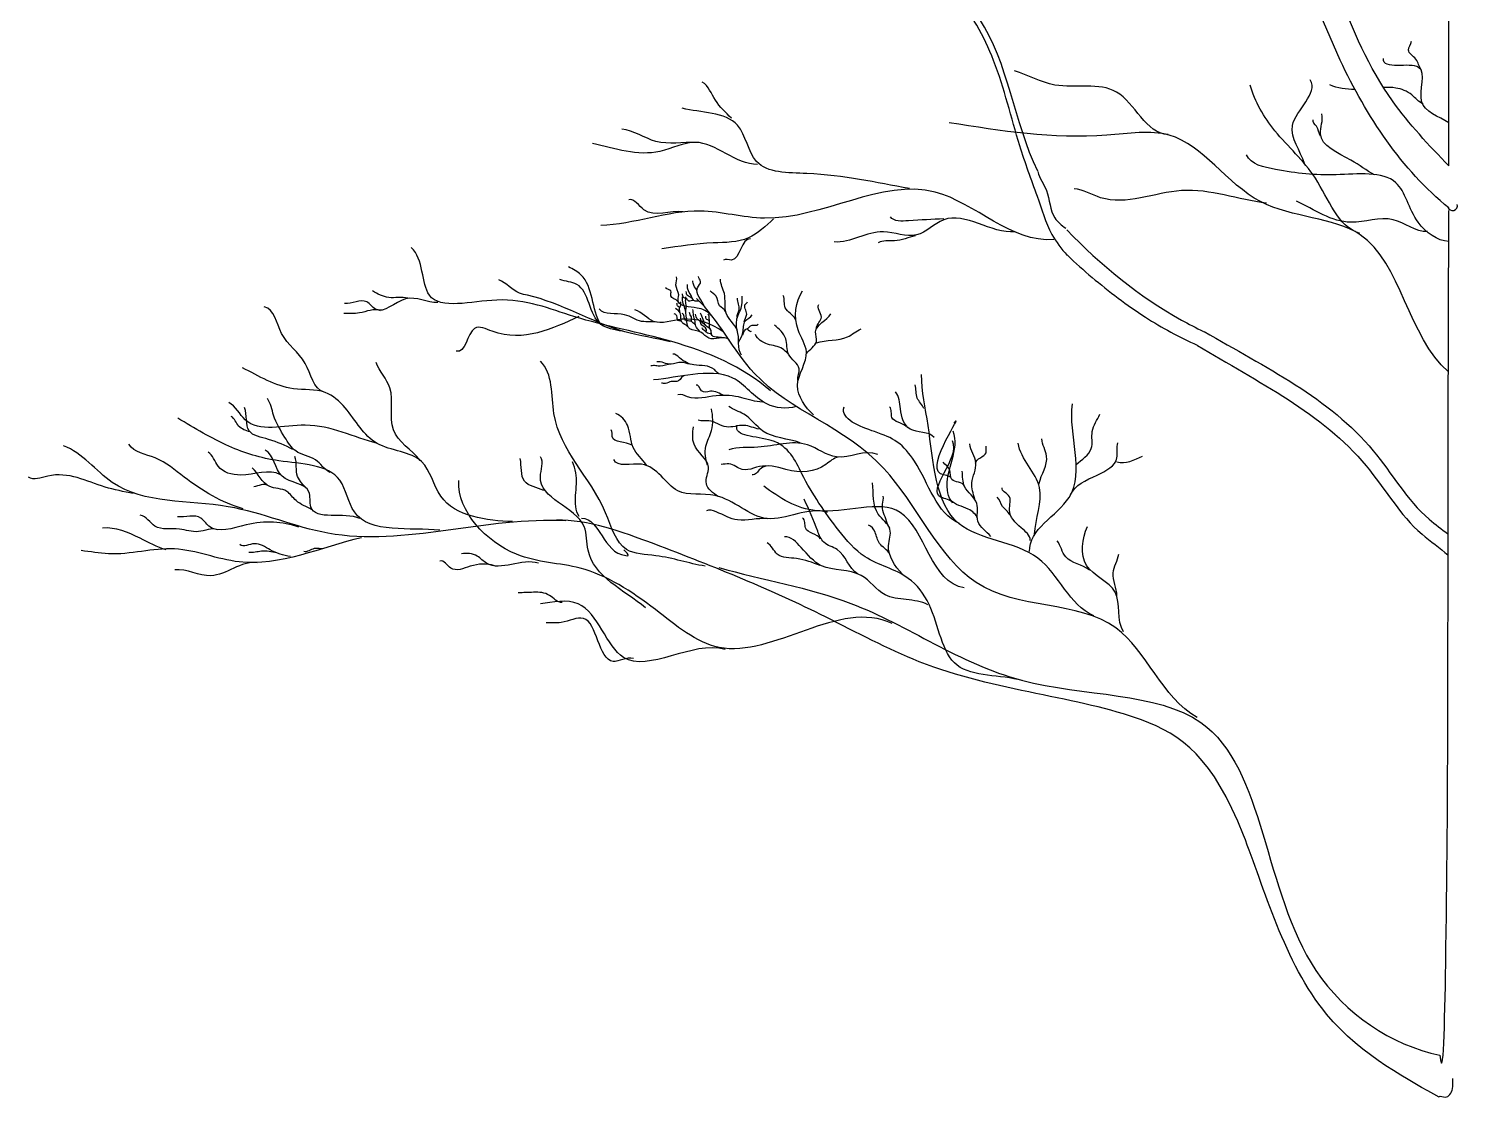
# Model space of a CAD drawing. Header units: millimetres. Extents: x 87938 to 265635, y 330093 to 434310.
# Drawn here: x 158425 to 161126, y 336238 to 338258 of the extents above; entities that cross this region are included whole.
import ezdxf

# ---------------------------------------------------------------- set-up
doc = ezdxf.new("R2010")
doc.units = ezdxf.units.MM

# ---------------------------------------------------------------- blocks, each defined once
blk = doc.blocks.new('A$C5F7D3421')
blk.add_arc((3859.9, 6994.7), 12.5, 197.6382, 14.2584)
for points, start_tangent, end_tangent in [([(2814.8, 7081.4), (2667.7, 7465.3), (2264.8, 7766.1), (1896.5, 8259.9), (1506.2, 8769.1), (1364.6, 8772.5), (1119.5, 8815.8)], (-0.44236, 0.896838), (-0.9714, 0.237451)), ([(3780.7, 7337.3), (3767.4, 7363.8), (3748.8, 7386.8), (3756.8, 7408.9)], (-0.538477, 0.84264), (0.210367, 0.977622)), ([(3143.1, 7173.5), (3012.9, 7280.9), (2857.6, 7298.6), (2755.5, 7334.1)], (-0.998528, 0.054236), (-0.961889, 0.273439)), ([(3486.8, 7100.6), (3456.6, 7196.6), (3501, 7311.9)], (-0.281011, 0.959705), (-0.543387, 0.839483)), ([(2042.3, 7215), (2001.8, 7260.6), (1968.8, 7306.2)], (-0.697518, 0.716568), (-0.855064, 0.518523)), ([(3626.5, 6924.3), (3514.3, 7063.5), (3412.3, 7183.3), (3350.1, 7298.6)], (-0.952464, 0.30465), (-0.255974, 0.966684)), ([(2491.2, 7037.5), (2232.5, 7075.5), (2105.7, 7105.9), (2057.5, 7197.2), (1918.1, 7240.3)], (-0.984615, 0.174737), (-0.967218, 0.253947)), ([(3527.6, 7170.1), (3517, 7194.6), (3508.5, 7210.5)], (-0.572336, 0.820019), (0.274972, 0.961452)), ([(3663.6, 7072.5), (3603.6, 7109.2), (3526.9, 7175.8), (3530.3, 7225.8)], (-0.884348, 0.466828), (-0.290388, 0.956909)), ([(1953.6, 7154.1), (1852.1, 7156.6), (1765.9, 7187.1)], (-0.9998, 0.019991), (-0.996767, 0.080346)), ([(2108.3, 7098.3), (1951, 7154.1), (1862.3, 7131.3), (1692.3, 7151.6)], (-1, 0), (-0.973337, 0.229381)), ([(2855.3, 6909), (2556.2, 7028.6), (2125.5, 6962.9), (1964, 6980.8), (1712.8, 6944.9)], (-0.996688, -0.081321), (-0.999688, -0.02498)), ([(3391.3, 7001.2), (3177.1, 7032.5), (2972.9, 7014.7), (2906.4, 7036.9)], (-0.993757, 0.111564), (-0.997633, 0.068768)), ([(1920.6, 6979.2), (1821.7, 6984.3), (1783.6, 7009.6)], (-0.99097, 0.134085), (-0.983468, -0.181083)), ([(3797, 6929.2), (3710.3, 6959.2), (3603.6, 6952.6), (3466.9, 7005.9)], (-0.998904, -0.046804), (-0.901604, 0.432563)), ([(2148.8, 6961.4), (2085.4, 6913.3), (1996.7, 6900.6), (1867.3, 6885.4)], (-0.752727, -0.658332), (-0.986634, -0.162954)), ([(2757.5, 6928.5), (2577.5, 6958.9), (2509, 6920.9), (2425.3, 6928.5), (2301, 6903.1)], (-0.996584, -0.082585), (-0.997929, 0.064326)), ([(2577.5, 6961.4), (2488.7, 6956.4), (2443, 6966.5)], (-0.998263, -0.058923), (-0.584942, 0.811075)), ([(2506.4, 6918.4), (2453.2, 6905.7), (2412.6, 6900.6)], (-0.988069, -0.154013), (-0.814926, -0.579565)), ([(2140.6, 6527.7), (1892.1, 6651.9), (1645.3, 6715.2), (1450.7, 6756.6), (1280.9, 6769), (1235.4, 6889)], (-0.746071, 0.665867), (-0.750353, 0.661038)), ([(2090.5, 6910.7), (2042.3, 6857.5), (2022, 6857.5)], (-0.990501, 0.137503), (-0.8443, -0.535871)), ([(1888.1, 6651.1), (1773.3, 6677), (1528.4, 6768.7), (1508.1, 6774.2), (1456.2, 6807.6)], (-0.968812, 0.247798), (-0.934538, 0.355864)), ([(1766.7, 6677.9), (1712.4, 6695.7), (1652.6, 6796.2), (1609.8, 6808.7)], (-0.972209, 0.234115), (-0.929646, 0.368455)), ([(1713.4, 6694.6), (1663.1, 6820.2), (1631.7, 6840)], (-0.536098, 0.844155), (-0.906773, 0.421619)), ([(1990.6, 6718.6), (1956.4, 6736.6), (1925, 6741.3), (1908.2, 6752.9), (1909.4, 6769.7), (1902.4, 6794.6), (1903.6, 6814.9)], (-0.630263, 0.776382), (-0.367252, 0.930121)), ([(1974.4, 6739.3), (1956.6, 6787.2), (1964.8, 6803.7), (1959.3, 6816)], (-0.263255, 0.964726), (-0.147681, 0.989035)), ([(2068.1, 6617.5), (2056.9, 6680.4), (2028.9, 6723.8), (2024.7, 6772.8), (2014.9, 6809.1)], (-0.618074, 0.78612), (0.046147, 0.998935)), ([(1226.6, 6761.3), (1178.5, 6763.1), (1137.8, 6779.8)], (-0.957867, 0.287211), (-0.85093, 0.525278)), ([(1907.6, 6752.9), (1889.6, 6767.4), (1889.6, 6779.6), (1876.3, 6787.7)], (-0.577917, 0.816095), (-0.600369, 0.799723)), ([(1947.7, 6755.3), (1934.9, 6754.3), (1928.9, 6760.3), (1921.6, 6763.4), (1918.8, 6772.2)], (-0.859661, 0.510865), (-0.347541, 0.937665)), ([(1944.8, 6758.8), (1936.4, 6765.1), (1928.9, 6772.4), (1928.5, 6778.1)], (-0.525036, 0.85108), (-0.396041, 0.918233)), ([(1962.5, 6752.4), (1951.2, 6754), (1940.8, 6767.8), (1932.4, 6784.1), (1931.4, 6795.6)], (-0.527109, 0.849798), (0, 1)), ([(1955.8, 6779.6), (1947.7, 6794.1), (1945.3, 6805.1)], (-0.411417, 0.911447), (0.133943, 0.990989)), ([(2027.4, 6727.7), (2012.5, 6742.5), (2003.6, 6766.3), (1988.8, 6779.9)], (-0.206738, 0.978396), (-0.573761, 0.819023)), ([(2249.2, 6467), (2208.9, 6541.1), (2231.4, 6626.5), (2210.5, 6681.3), (2221.8, 6779.6)], (-0.720406, 0.693553), (0.565264, 0.82491)), ([(1015.7, 6524.4), (968, 6597.2), (908.4, 6672.8), (864.8, 6739.3)], (-0.954759, 0.297382), (-0.976828, 0.214028)), ([(1158.1, 6729.8), (1104.5, 6724.3), (1065.6, 6722.4)], (-0.927189, 0.374593), (-0.999001, -0.044691)), ([(1302.6, 6750.2), (1221.1, 6759.4), (1145.2, 6733.5), (1123, 6752), (1067.4, 6748.3)], (-0.999073, -0.043055), (-0.990494, 0.137553)), ([(1911.3, 6737.1), (1905.4, 6744.2), (1904.5, 6749)], (-0.14411, 0.989562), (-0.939012, 0.343885)), ([(1912.5, 6725.7), (1911.3, 6736), (1914.8, 6743.9), (1914.5, 6751.9)], (-0.113778, 0.993506), (-0.132297, 0.99121)), ([(2036.5, 6656.6), (1985.5, 6660.6), (1965.4, 6675.4), (1937.9, 6684.1), (1926.5, 6731), (1919.1, 6764.5)], (-0.740351, 0.672221), (0.168805, 0.98565)), ([(1927.3, 6728), (1928.7, 6740.8), (1927, 6755), (1927.6, 6764.7)], (-0.076331, 0.997082), (-0.189299, 0.981919)), ([(2057.6, 6677.9), (2056.4, 6709.3), (2068.9, 6744.9), (2069.5, 6766.9)], (-0.256478, 0.96655), (0.042517, 0.999096)), ([(2057, 6713.5), (2061.8, 6731.9), (2057.6, 6761.5)], (-0.221647, 0.975127), (0.014283, 0.999898)), ([(2074.8, 6701.6), (2080.8, 6721.2), (2077.8, 6746.7), (2083.1, 6752.6)], (0.008404, 0.999965), (0.183461, 0.983027)), ([(2203.7, 6708.3), (2178.2, 6737.4), (2172.8, 6768.3)], (-0.39117, 0.920319), (-0.409088, 0.912495)), ([(2256.5, 6685.6), (2269.2, 6713.8), (2262.9, 6745.6)], (0.051597, 0.998668), (0.656029, 0.754736)), ([(1658, 6715), (1439.6, 6678), (1395.1, 6685.4), (1348.8, 6628.1)], (-0.912985, -0.407993), (-0.938236, 0.345996)), ([(1860.8, 6699.9), (1815.8, 6703), (1773, 6719.7), (1709.3, 6734.3)], (-0.950642, 0.310289), (-0.595941, 0.803028)), ([(2021.7, 6676.9), (1917.2, 6708.2), (1846.1, 6703), (1799.1, 6732.2)], (-0.819356, 0.573285), (-0.958529, 0.284995)), ([(1916.2, 6701.8), (1908.5, 6705.3), (1904.5, 6717.2), (1898.3, 6721.7)], (-0.042124, 0.999112), (-0.99094, 0.134307)), ([(1931.9, 6690.1), (1917.8, 6700.2), (1913.1, 6724.3), (1901, 6735)], (-0.631633, 0.775267), (-0.929935, 0.367725)), ([(1942.6, 6701.8), (1936.7, 6703.8), (1926.1, 6706.4), (1923, 6714.9), (1917.9, 6723.2)], (-0.244082, 0.969755), (-0.932598, 0.360917)), ([(1951.2, 6693.9), (1943.2, 6701.3), (1941.5, 6714.4), (1936.4, 6725.2)], (-0.328461, 0.944518), (-0.104062, 0.994571)), ([(1963.1, 6676.3), (1952.3, 6691), (1950.6, 6703), (1946.9, 6718.6), (1945.5, 6732.8)], (-0.423147, 0.906061), (-0.15365, 0.988125)), ([(1975.2, 6694.3), (1966.7, 6701.1), (1953.2, 6714.2), (1952, 6720.9)], (-0.639302, 0.768955), (-0.197254, 0.980352)), ([(1991.8, 6669.6), (1979.2, 6675.1), (1979.5, 6682.4), (1964.9, 6697.4), (1964.3, 6711.1)], (-0.29654, 0.955021), (-0.461753, 0.887008)), ([(2021.4, 6661.3), (1992.1, 6669.6), (1991.1, 6680.3), (1978, 6692.2), (1971.3, 6707.8), (1964.6, 6724)], (-0.95137, 0.308052), (-0.34488, 0.938647)), ([(1987.2, 6703.8), (1978.9, 6709.6), (1977.7, 6716.3)], (-0.363103, 0.931749), (-0.141068, 0.99)), ([(1990.2, 6681.5), (1987.5, 6698), (1986.6, 6709.9), (1983.2, 6720.9)], (-0.663949, 0.747778), (-0.832538, 0.553968)), ([(2060.6, 6650.6), (2071.3, 6674.9), (2077.2, 6704), (2095, 6719.4)], (0.451867, 0.892086), (0.554636, 0.832093)), ([(2231.9, 6621.9), (2256.5, 6651.9), (2254.7, 6676.5), (2292.9, 6722)], (0.53706, 0.843544), (0.503962, 0.863726)), ([(1978.9, 6675.7), (1971, 6682.7), (1968.2, 6687)], (-0.388538, 0.921433), (-0.729541, 0.683937)), ([(2070.7, 6669), (2081.9, 6683.8), (2093.2, 6678.5)], (0.591402, 0.806377), (0.514471, 0.857508)), ([(2080.8, 6684.4), (2094.4, 6693.3), (2109.8, 6695.7)], (0.979228, 0.202763), (0.418449, 0.90824)), ([(2184.6, 6621.9), (2171, 6633.7), (2133.7, 6645.6), (2102.7, 6670.1)], (-0.728088, 0.685483), (-0.365684, 0.930739)), ([(2210.1, 6554.6), (2212.8, 6583.7), (2186.4, 6620.1), (2179.2, 6659.2), (2150.9, 6693.8)], (-0.136242, 0.990676), (-0.754384, 0.656433)), ([(2256.5, 6649.2), (2334.7, 6663.8), (2369.3, 6683.8)], (0.953723, 0.300686), (0.930818, 0.365482)), ([(1258.2, 6352.5), (1190.4, 6429.8), (1181.3, 6535.3), (1146.9, 6599.4)], (-0.642125, 0.7666), (-0.33652, 0.941676)), ([(1976.1, 6085.9), (1851.9, 6112.3), (1777.9, 6128.2), (1725.1, 6220.6), (1595.1, 6470.5), (1560.7, 6602.5)], (-0.985874, 0.167491), (-0.727695, 0.685901)), ([(1890.4, 6594.8), (1862.8, 6589.7), (1852, 6591.2), (1839.3, 6590.9)], (-0.985205, 0.171381), (-0.99488, -0.101067)), ([(1938.4, 6595), (1915.9, 6599.6), (1889.9, 6595), (1854.1, 6601.3)], (-0.988976, 0.148074), (-0.995566, -0.094064)), ([(2015.1, 6569.6), (1999.5, 6581.4), (1948, 6593.2), (1911.5, 6611.4), (1894.9, 6620)], (-0.992867, 0.119231), (-0.954535, -0.298099)), ([(1490.9, 6198.3), (1309.7, 6262.5), (1261.5, 6349.6), (1149.2, 6395.4), (1068.9, 6484.8), (1018.4, 6523.8), (938.2, 6533), (809.7, 6585.7)], (-0.999262, 0.038414), (-0.902546, 0.430593)), ([(2205.2, 6488.3), (2131.2, 6495.1), (2045.9, 6560.1), (1945, 6569), (1846.3, 6555.6)], (-0.959606, -0.281347), (-0.995895, -0.090515)), ([(1925.2, 6566.3), (1908.9, 6553.2), (1890.8, 6551.3), (1876.3, 6546.6), (1865.8, 6546.9)], (-0.990089, 0.140441), (-0.995106, -0.098812)), ([(2955.6, 5961.2), (2814.8, 6106), (2616, 6193), (2538.1, 6440.8), (2521.5, 6569.1)], (-0.918792, 0.394742), (-0.014481, 0.999895)), ([(2120.3, 6499.2), (2068.4, 6510.6), (2003.8, 6515.6), (1931.7, 6513.1), (1907.6, 6518.1)], (-0.997983, 0.063482), (-0.939841, -0.341613)), ([(2023.7, 6515.9), (1989.3, 6526.7), (1966.8, 6528.3), (1953.9, 6542.2)], (-0.924758, 0.380555), (-0.752762, -0.658293)), ([(2553.5, 6410.3), (2492.6, 6431.6), (2468.2, 6482.3), (2456, 6525)], (-0.636787, 0.77104), (-0.680094, 0.733124)), ([(2527.1, 6483.4), (2510.9, 6509.8), (2505.8, 6543.3)], (-0.340643, 0.940193), (-0.23918, 0.970975)), ([(1150.1, 6395.1), (968, 6441.3), (816.6, 6455), (775.3, 6498.6)], (-0.968944, 0.247281), (-0.892497, 0.451054)), ([(937.2, 6380.2), (875.6, 6405.6), (826.7, 6427.1), (814.9, 6485.8)], (-0.901768, 0.432221), (-0.377547, 0.92599)), ([(1030.2, 6322.5), (994, 6353.8), (944.1, 6376.3), (916.7, 6410.5), (888.3, 6466.2), (872.6, 6508.3)], (-0.886565, 0.462604), (-0.600085, 0.799936)), ([(2216, 6396.8), (2121.5, 6426.6), (2073.6, 6469.2), (2036.1, 6488.6)], (-0.936054, 0.351857), (-0.776615, 0.629976)), ([(2617.4, 6193.5), (2503.6, 6350.8), (2460.5, 6398.7), (2403, 6425), (2326.4, 6487.3)], (-0.915533, 0.402242), (0.310533, 0.950563)), ([(2482.4, 6437.7), (2446.9, 6461), (2440.8, 6487.4)], (-0.664141, 0.747607), (-0.784417, 0.620233)), ([(2794.1, 6122.6), (2893.4, 6259.2), (2901.7, 6495.1)], (-0.070891, 0.997484), (0.13346, 0.991054)), ([(1307.1, 6176.6), (1092.1, 6222.6), (1055.2, 6302.4), (901.7, 6351.6), (775.8, 6388.4), (646.8, 6459)], (-0.993244, 0.116048), (-0.856165, 0.516703)), ([(828.6, 6424.2), (800.2, 6438.9), (781.7, 6463.3)], (-0.937962, 0.346738), (-0.88691, 0.461942)), ([(1828.2, 6340.4), (1794.7, 6385.5), (1780.5, 6441), (1750.8, 6470.6)], (-0.554859, 0.831944), (-0.948725, 0.316103)), ([(2112.5, 6431.7), (2073.6, 6440.8), (2029.7, 6436.9), (1985.7, 6452.4), (1958.5, 6453.7)], (-0.992682, 0.120761), (-0.960038, 0.279868)), ([(1981.8, 6340.4), (1977.9, 6388.1), (1992.1, 6428.1), (1992.1, 6482.2)], (-0.307462, 0.951561), (-0.207817, 0.978168)), ([(2596.7, 6305.9), (2569.3, 6319.1), (2603.3, 6446.8)], (-0.266923, 0.963718), (-0.662594, -0.748979)), ([(2911.2, 6342), (2949.5, 6382.7), (2951.9, 6425.8), (2971.1, 6468.9)], (0.741455, 0.671002), (0.427081, 0.904213)), ([(1792.1, 6390.7), (1741.8, 6412.6), (1739.2, 6429.4)], (-0.832144, 0.55456), (-0.701357, 0.71281)), ([(2008.8, 6261.7), (1979.2, 6293.9), (1984.3, 6335.2), (1948.2, 6393.3), (1946.9, 6437.1)], (-0.821373, 0.570391), (0.148344, 0.988936)), ([(2774.9, 5797.7), (2611.3, 5836.3), (2540.4, 5989.5), (2488.2, 6055.3), (2379.1, 6109.8), (2313.3, 6175.7), (2220.1, 6318.7), (2142.9, 6402.7), (2056.6, 6441.3)], (-0.962073, 0.272792), (0.294328, 0.955704)), ([(2662.8, 6206.4), (2639.4, 6229.7), (2595.7, 6252.1), (2586.6, 6277.4), (2601.3, 6426.5)], (-0.322325, 0.946629), (-0.373696, 0.927551)), ([(1625.1, 6199.9), (1025.2, 6169.1), (773.9, 6235.7), (481.7, 6297.2), (358.6, 6389.5)], (-0.998224, 0.059571), (-0.938728, 0.34466)), ([(812, 6230.4), (663, 6310.6), (589.6, 6358.7), (523.1, 6393.1)], (-0.961359, 0.275299), (-0.561053, 0.82778)), ([(1105.5, 6206.1), (982.2, 6235.5), (977.3, 6273.6), (909.8, 6312.7), (866.8, 6378.2)], (-0.912995, 0.407971), (-0.915693, 0.401879)), ([(2411, 6367.4), (2307.3, 6361.3), (2234.1, 6391.8), (2108.9, 6385.7), (2035.7, 6379.6)], (-0.918184, 0.396155), (-0.954522, -0.298142)), ([(2599.8, 6244.9), (2571.3, 6259.2), (2599.3, 6402.1)], (-0.447378, 0.894345), (-0.473517, 0.880785)), ([(2655.6, 6256.1), (2648.5, 6295.7), (2658.7, 6346.5), (2643.5, 6394.2)], (-0.284376, 0.958713), (-0.052559, 0.998618)), ([(2657.7, 6345.5), (2684.1, 6371.9), (2684.1, 6388.1)], (0.077052, 0.997027), (0.035784, 0.99936)), ([(2806.5, 6166.3), (2818.9, 6284), (2765.1, 6395.8)], (0.04572, 0.998954), (-0.147549, 0.989055)), ([(2817.7, 6294.1), (2836.9, 6363.6), (2824.9, 6406.7)], (0.232826, 0.972518), (-0.035762, 0.99936)), ([(2896.8, 6265.4), (2963.9, 6315.7), (3014.2, 6358.8), (3016.6, 6397.1)], (0.415896, 0.909412), (0.371537, 0.928418)), ([(905.9, 6316.6), (805.2, 6315.7), (748.4, 6338.1), (723, 6373.3)], (-0.885899, 0.463879), (-0.890359, 0.455258)), ([(972.4, 6281.4), (949, 6311.7), (942.1, 6362.6)], (-0.689965, 0.723843), (-0.340844, 0.94012)), ([(1569.5, 6276.7), (1520.6, 6300.1), (1510, 6357.5)], (-0.910124, 0.414336), (-0.217083, 0.976153)), ([(1825.5, 5981.4), (1681.1, 6126.2), (1671, 6186.3), (1560.7, 6311.7), (1560.7, 6361.8)], (-0.775703, 0.631099), (-0.612326, 0.790605)), ([(1658.9, 6210.8), (1650.4, 6321.4), (1641.9, 6349)], (-0.538872, 0.842388), (-0.339429, 0.940632)), ([(2284.3, 6221.2), (2132.2, 6206), (2001.3, 6263.8), (1907, 6276), (1815.7, 6342.9), (1745.7, 6355.1)], (-0.94553, 0.325535), (-0.402875, 0.915255)), ([(2128, 6338.6), (2069.8, 6329.6), (2036.1, 6343.8), (2016.7, 6342.5)], (-0.99735, 0.072752), (-0.999936, 0.011329)), ([(2311.7, 6360.6), (2280.7, 6342.5), (2179.7, 6329.6), (2115.1, 6330.9), (2094.4, 6316.6)], (-0.990631, -0.136565), (-0.976243, 0.216678)), ([(2629.2, 6287.6), (2597.7, 6304.8), (2592.7, 6328.2), (2576.4, 6348.5)], (-0.212837, 0.977088), (-0.484028, 0.875052)), ([(3014.2, 6349.2), (3078.9, 6363.6)], (0.940944, -0.338563), (0.900444, 0.434972)), ([(534.5, 6269.3), (463.4, 6285.4), (319, 6312.9), (270.8, 6310.6)], (-0.981688, 0.190495), (-0.793286, 0.608849)), ([(984.2, 6228.6), (945, 6251.1), (921.6, 6274.6), (877.5, 6287.3), (834.5, 6334.2)], (-0.83632, 0.548242), (-0.70724, 0.706973)), ([(2696.3, 6160.7), (2663.8, 6199.3), (2660.7, 6243.9), (2630.2, 6286.6), (2624.1, 6325.2)], (-0.638645, 0.769502), (-0.099581, 0.995029)), ([(873.5, 6289.2), (838.4, 6286.3)], (-0.807252, 0.590207), (-0.991598, -0.129355)), ([(2447.5, 5941.3), (2011.1, 5881.1), (1850.6, 5976.4), (1661, 6081), (1500.5, 6116.1), (1355, 6301.7)], (-0.899893, 0.436111), (0.041663, 0.999132)), ([(2629, 6031.5), (2467.7, 6221.4), (2256.5, 6225.6), (2124, 6287.7)], (-0.990687, 0.136163), (-0.793184, 0.608983)), ([(2472.5, 6066.7), (2438.3, 6137.5), (2442, 6179.1), (2412.6, 6217), (2398, 6296.4)], (-0.668814, 0.743429), (-0.123907, 0.992294)), ([(2795.8, 6150.5), (2772.4, 6183), (2743, 6227.7), (2741, 6264.2), (2724.7, 6283.5)], (-0.016577, 0.999863), (0.210049, 0.977691)), ([(2360.1, 6066.6), (2308.7, 6127.7), (2275.7, 6146.1), (2259.8, 6174.2), (2225.5, 6254.8)], (-0.821756, 0.569839), (-0.447381, 0.894343)), ([(2441.7, 6181.9), (2433.4, 6199.5), (2423, 6242), (2425.1, 6262.2)], (-0.719396, 0.6946), (-0.169617, 0.98551)), ([(2744, 6214.5), (2725.7, 6236.8), (2712.5, 6260.2)], (-0.265718, 0.964051), (-0.698047, 0.716052)), ([(746.7, 6177.8), (698.8, 6173.2), (651, 6179.4), (589.3, 6187.1), (552.3, 6214.9)], (-0.924024, 0.382335), (-0.981516, 0.191383)), ([(951.9, 6184), (819.2, 6190.2), (725.1, 6187.1), (705, 6207.2), (646.4, 6210.2)], (-0.941673, 0.336528), (-0.996134, 0.08785)), ([(1664.5, 6207), (1776, 6112.7), (1782, 6112.7), (1771.5, 6127.6)], (0.999395, -0.034791), (-0.5708, 0.821089)), ([(2132.7, 6204.9), (2057.9, 6202.4), (2003.7, 6223), (1979.2, 6225.6)], (-0.987999, 0.154461), (-0.89882, -0.438318)), ([(2267.1, 6154.6), (2229.2, 6182.7), (2221.9, 6207.2)], (-0.510687, 0.859766), (-0.857668, 0.514204)), ([(617.3, 6127.4), (551.7, 6156.5), (457.1, 6182)], (-0.96394, 0.26612), (-0.996981, -0.077649)), ([(2537.3, 5988.5), (2429.6, 6014.1), (2369.4, 6062.8), (2269.4, 6087.1), (2218.1, 6133.3), (2175.8, 6160.2)], (-0.871002, 0.49128), (-0.998273, -0.058743)), ([(2441.2, 6117), (2415.8, 6143), (2404.4, 6172), (2387.8, 6189.1)], (-0.444877, 0.895591), (-0.984236, 0.17686)), ([(3031, 5920.2), (3009.4, 6020.8), (2937.6, 6087.9), (2940, 6186)], (-0.554847, 0.831952), (0.417611, 0.908626)), ([(1110.1, 6157.7), (801.2, 6096.8), (638.7, 6129.3), (472.1, 6117.1), (403, 6125.2)], (-0.974411, -0.224772), (-0.994694, 0.102873)), ([(930.6, 6110), (879.9, 6126.9), (839.9, 6142.7), (802.9, 6140.6)], (-0.981688, 0.190494), (-0.78098, 0.624556)), ([(895.8, 6119.5), (857.8, 6123.7), (826.1, 6120.5)], (-0.978178, 0.207767), (-0.988805, 0.149216)), ([(964.3, 6123.7), (991.8, 6131.1), (1015, 6131.1)], (0.953876, -0.300202), (0.989753, 0.14279)), ([(2266.2, 6087.9), (2206.6, 6105.1), (2157.9, 6116.6), (2132.2, 6144.8)], (-0.941799, 0.336177), (-0.89018, 0.455609)), ([(2944.7, 6075.9), (2884.9, 6109.4), (2863.3, 6150.1)], (-0.754437, 0.656372), (-0.612994, 0.790087)), ([(846.5, 6094.7), (730.1, 6061.9), (639.1, 6076.5)], (-0.989423, 0.145057), (-0.991395, -0.130904)), ([(1444.9, 6086.8), (1383.9, 6085.7), (1335.1, 6081.2), (1307.4, 6099)], (-0.942567, 0.334016), (-0.969008, -0.247031)), ([(1555.9, 6093.4), (1425, 6093.4), (1401.7, 6111.2), (1361.7, 6116.7)], (-0.948688, 0.316214), (-0.970873, -0.239594)), ([(3014.2, 6011.2), (3004.6, 6068.7), (3019, 6116.6)], (-0.017196, 0.999852), (0.180741, 0.983531)), ([(2010.3, 6082.6), (2343.2, 5992.2), (2773.8, 5798.7), (3225.9, 5691.8), (3515.8, 5067), (3828.2, 4853.4)], (0.961838, -0.27362), (0.977732, -0.209857)), ([(1615.8, 5994.7), (1583.6, 6012.5), (1543.7, 6020.2), (1504.8, 6019.1)], (-0.993703, -0.11205), (-0.999773, 0.021302)), ([(2026.2, 5876.1), (1770.3, 5856.1), (1656, 5990.8), (1560.7, 5990.8)], (-0.961559, 0.274597), (-0.985629, -0.168923)), ([(1795.7, 5853.7), (1743.9, 5846), (1669.1, 5954.5), (1613.5, 5944), (1575, 5943)], (-0.976381, 0.216054), (-0.996772, -0.080285)), ([(3825.9, 4748.8), (3841.5, 4747.9), (3859.9, 4769), (3860.8, 4794.7)], (0.710605, 0.703591), (0, 1))]:
    blk.add_spline(points, degree=3, dxfattribs=dict(start_tangent=start_tangent, end_tangent=end_tangent))
at = {"end_tangent": (-0.987978, 0.154594)}
blk.add_spline([(2813.6, 7018), (2769.4, 7145), (2703.3, 7360.4), (2602.9, 7526.8), (2394.9, 7664.9), (2159, 7840.2), (1972.5, 8082.3), (1848.3, 8349), (1707.7, 8618.4), (1587.1, 8737.8)], degree=3, dxfattribs=at)
for points, knots in [([(3850.9, 7094.8), (3800.5, 7146.8), (3605.9, 7353), (3523.1, 7733.9), (3355.4, 8035.3), (3273.2, 8142.8), (3253.3, 8166)], [0.0010354, 0.0010354, 0.0010354, 0.0010354, 0.0429396, 0.1628002, 0.2176836, 0.2414118, 0.2414118, 0.2414118, 0.2414118]), ([(3850.7, 6988.7), (3731.5, 7085.6), (3516.8, 7412.3), (3416.6, 7843.2), (3260.2, 8072), (3224.5, 8117.8)], [0.0045673, 0.0045673, 0.0045673, 0.0045673, 0.0935573, 0.2217445, 0.2554939, 0.2554939, 0.2554939, 0.2554939]), ([(3851.1, 7203.2), (3824.7, 7220.1), (3754.5, 7239.1), (3816.7, 7377.8), (3683.5, 7334.8), (3685.8, 7365.2)], [0.00624746, 0.00624746, 0.00624746, 0.00624746, 0.02328415, 0.03974547, 0.05739214, 0.05739214, 0.05739214, 0.05739214]), ([(3785.8, 7250.3), (3774.7, 7255.5), (3758.1, 7278.7), (3721.2, 7292.4), (3696.3, 7293), (3686, 7292.6)], [0, 0, 0, 0, 0.007084, 0.01562242, 0.02160918, 0.02160918, 0.02160918, 0.02160918]), ([(3849.5, 6575.7), (3748.1, 6663.4), (3719.9, 6972.6), (3344.5, 6958.7), (3199.3, 7202.1), (2901.8, 7153.1), (2722.5, 7182.9), (2591.1, 7203.5)], [0.0069721, 0.0069721, 0.0069721, 0.0069721, 0.0856576, 0.1367351, 0.1916494, 0.221937, 0.2988995, 0.2988995, 0.2988995, 0.2988995]), ([(3850.5, 6904), (3821.7, 6905.9), (3754, 6953.9), (3732.7, 7087.6), (3555.8, 7066.2), (3444.9, 7078.5), (3352.2, 7097.9), (3340.3, 7122.5)], [0.0039049, 0.0039049, 0.0039049, 0.0039049, 0.0207084, 0.0428758, 0.072071, 0.1017649, 0.117582, 0.117582, 0.117582, 0.117582]), ([(2814.4, 7080.4), (2819, 7063.5), (2845.2, 7029.6), (2844.9, 6968.6), (2874.5, 6945.3), (2885.1, 6937.5)], [0, 0, 0, 0, 0.01012219, 0.02407821, 0.03147399, 0.03147399, 0.03147399, 0.03147399]), ([(2813.1, 7018.6), (2824.1, 6986), (2840.2, 6930.2), (2874, 6885.7), (2888.9, 6869.3)], [0, 0, 0, 0, 0.01990872, 0.03273932, 0.03273932, 0.03273932, 0.03273932]), ([(3828.2, 4853.4), (3836.9, 4778.7), (3850.3, 5358.8), (3847.5, 6144.5), (3850.2, 6777.4), (3850.7, 6982.8)], [0.8937102, 0.8937102, 0.8937102, 0.8937102, 0.9822107, 1.2295311, 1.3483951, 1.3483951, 1.3483951, 1.3483951]), ([(2887.8, 6933.6), (2972.7, 6845.4), (3086, 6752.1), (3213.6, 6686.7), (3232.5, 6677.6)], [0, 0, 0, 0, 0.07090618, 0.08302163, 0.08302163, 0.08302163, 0.08302163]), ([(2889.6, 6869.4), (2909.4, 6850), (2972.4, 6794.9), (3078.1, 6713.7), (3171.1, 6663.5), (3216, 6643)], [0, 0, 0, 0, 0.0160255, 0.04837138, 0.07692471, 0.07692471, 0.07692471, 0.07692471]), ([(3216.2, 5705), (3127.6, 5754.6), (3042, 6019), (2627.5, 5954), (2442.2, 6407.2), (2107.5, 6498.4), (2010.4, 6708.3), (1954, 6760.9)], [0, 0, 0, 0, 0.0588033, 0.1302943, 0.1942427, 0.2707819, 0.3167613, 0.3167613, 0.3167613, 0.3167613]), ([(3234.2, 6677.3), (3387.5, 6588.1), (3621, 6474.9), (3754.7, 6234.9), (3833, 6179.3), (3848.8, 6166.7)], [0, 0, 0, 0, 0.0995077, 0.1425416, 0.1541667, 0.1541667, 0.1541667, 0.1541667]), ([(3216.9, 6642.2), (3369.6, 6550.3), (3603.1, 6437.1), (3740.7, 6190), (3828.3, 6132.5), (3848.7, 6113.6)], [0, 0, 0, 0, 0.0995077, 0.1425416, 0.158693, 0.158693, 0.158693, 0.158693]), ([(3826.1, 4747.8), (3757.6, 4786.7), (3478.3, 4927.2), (3307.5, 5566.2), (3059.6, 5747.3), (2620.1, 5775.5), (2226.1, 5991.5), (1928.5, 6114.2), (1679.8, 6203.6), (1601.5, 6201.8)], [0.0027437, 0.0027437, 0.0027437, 0.0027437, 0.0463117, 0.0988658, 0.1777995, 0.2979428, 0.3480719, 0.4342225, 0.4795379, 0.4795379, 0.4795379, 0.4795379])]:
    blk.add_open_spline(points, degree=3, knots=knots)
for points in [[(3850.9, 7094.8), (3851.4, 7374.1), (3851, 7653.4), (3847.5, 7932.7)], [(3614, 7287.5), (3592, 7287.3), (3570.3, 7290), (3550.6, 7298.9)]]:
    blk.add_open_spline(points, degree=3)

msp = doc.modelspace()

# ---------------------------------------------------------------- block references
at = {"xscale": 0.75, "yscale": 0.75, "zscale": 0.75}
msp.add_blockref('A$C5F7D3421', (158222.1, 332677.3), dxfattribs=at)

doc.saveas('drawing.dxf')
